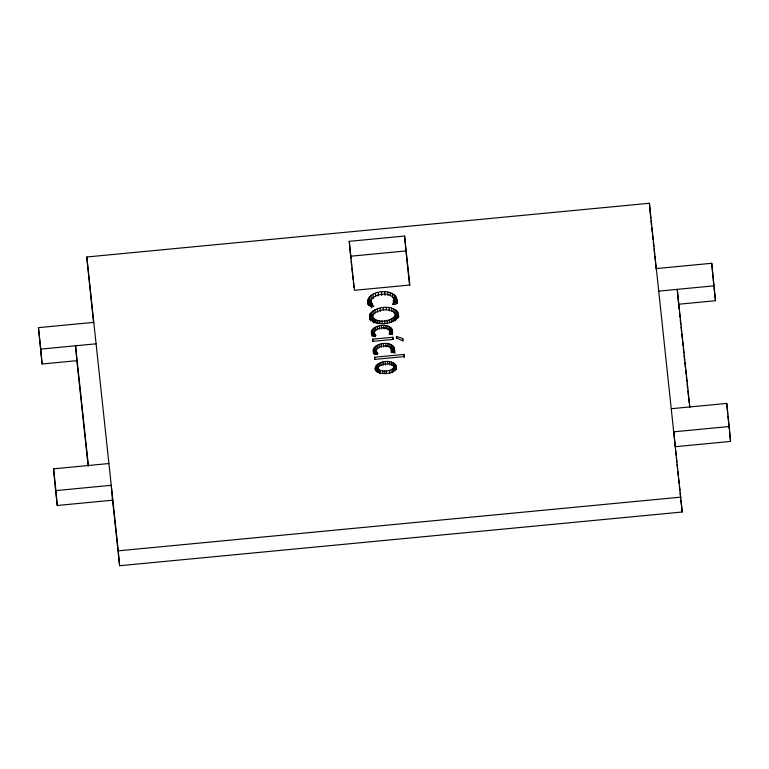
<?xml version="1.0" encoding="UTF-8"?>
<svg xmlns="http://www.w3.org/2000/svg" width="769" height="769" viewBox="0 0 769 769"><rect width="100%" height="100%" fill="white"/><g stroke="black" fill="none" stroke-linecap="round" stroke-linejoin="round"><path stroke-width="1.15" d="M373.58 353.596C369.802 341.503 397.208 339.129 394.17 351.942L391.094 352.231C394.997 342.292 371.533 344.723 376.993 354.298M368.12 304.745C363.843 288.298 401.947 286.433 396.141 304.139L392.478 304.495C400.812 288.884 363.708 292.095 371.408 306.889M375.234 368.447C376.743 360.238 393.382 358.681 396.391 366.505C395.026 374.849 378.146 376.387 375.234 368.447L375.426 370.581M398.429 314.05C396.583 325.527 370.773 327.786 369.543 315.088C374.455 305.341 398.563 303.246 398.717 317.241M371.552 334.486C369.36 323.259 395.295 321.529 392.238 333.9L389.162 334.198C393.065 324.249 369.601 326.681 375.061 336.255M395.506 314.329C393.295 322.259 374.128 324.297 372.465 315.328C377.483 308.042 398.332 306.398 395.977 319.654M393.593 371.494L393.632 366.775L392.988 365.342C388.72 362.968 382.078 363.593 378.329 366.717L378.377 372.475M371.648 302.784L369.091 305.553L368.428 298.103M370.793 321.019L373.523 318.337M377.992 368.226L378.646 369.678C382.895 372.081 389.595 371.475 393.305 368.303M377.166 372.484L378.338 371.533L377.675 364.083M374.638 335.505L373.398 336.486L372.734 329.036M93.587 322.99L86.782 256.99L649.392 203.266L682.209 512.01L119.599 565.734L112.332 497.908M349.251 241.331L404.59 236.054L409.829 285.03L354.49 290.307L349.251 241.331L350.827 258.615M350.577 256.231L405.917 250.944L409.627 285.587M656.39 268.564L711.729 263.286L715.478 300.717L678.585 304.245L679.094 308.994M88.175 466.168L76.871 360.68L42.084 363.997L38.45 327.642L93.789 322.355M369.956 303.851L372.311 303.63M38.45 327.642L40.747 349.107L96.087 343.82M658.802 291.115L714.141 285.828M372.571 339.187L392.805 337.255L393.036 339.417L372.802 341.349L372.571 339.187L372.763 341.311M374.503 357.229L403.927 354.422L404.158 356.585L374.734 359.392L374.503 357.229L374.695 359.354M671.404 408.704L726.743 403.417L729.223 426.535L730.55 441.425L675.211 446.712L673.884 431.813L729.223 426.535M53.58 468.821L55.906 490.584L111.245 485.306L112.582 500.196L57.242 505.483L54.907 483.72L53.58 468.821L108.919 463.534M86.782 256.99L118.272 550.835L680.882 497.12M396.419 336.409L402.687 338.485L402.956 340.994L396.593 338.033L396.419 336.409L396.612 338.543M393.036 300.785L396.16 303.044L395.497 295.594M370.927 301.573L371.783 303.909L373.859 306.293L370.504 306.61L368.659 304.245L367.842 301.554M374.878 334.121L376.003 335.582L372.84 335.89L371.369 332.362M376.81 352.164L377.935 353.625L374.772 353.923L373.301 350.404M713.19 279.368L713.824 285.299M714.074 287.673L715.478 300.717M728.32 420.624L727.868 416.019M728.57 422.94L729.185 428.718M729.435 431.024L730.55 441.425M689.851 406.945L677.249 289.346L678.479 303.101M679.469 312.56L679.979 317.309M680.238 319.683L680.748 324.441M680.998 326.815L681.507 331.564M681.767 333.938L682.276 338.687M682.526 341.071L683.035 345.819M683.295 348.194L683.795 352.942M684.054 355.316L684.564 360.075M684.814 362.449L685.323 367.197M685.583 369.572L686.092 374.32M686.342 376.704L686.852 381.453M687.111 383.827L687.621 388.576M687.871 390.95L688.38 395.708M688.639 398.082L689.149 402.831M689.399 405.205L689.658 407.58M650.978 220.54L651.487 225.288M651.737 227.662L652.247 232.411M652.506 234.785L653.016 239.534M653.266 241.908L653.775 246.657M654.034 249.031L654.544 253.78M654.794 256.154L655.303 260.902M655.553 263.277L656.197 269.217M675.595 450.269L676.105 455.017M676.355 457.392L676.864 462.15M677.124 464.524L677.633 469.273M677.883 471.647L678.393 476.396M678.643 478.77L679.152 483.518M679.412 485.893L679.921 490.641M680.171 493.016L680.68 497.764M680.94 500.138L682.209 512.01M351.087 261.008L351.596 265.786M351.856 268.179L352.365 272.957M352.625 275.34L353.134 280.118M353.394 282.511L353.903 287.289M88.368 465.495L75.545 345.781L76.871 360.68M726.743 403.417L727.666 413.732M711.729 263.286L713.055 278.176M649.392 203.266L650.718 218.165M404.59 236.054L405.917 250.944M402.687 338.485L402.879 340.619M403.927 354.422L404.206 357.614M396.804 298.901L397.189 303.159M398.006 312.435L398.39 316.684M396.371 297.122L396.948 303.505M397.112 311.032L397.775 318.481L396.41 317.299L395.737 309.849M394.161 294.335L394.824 301.784M393.882 299.151L394.353 304.466M395.189 313.204L395.814 319.75M393.555 297.92L393.93 302.169M393.622 301.39L393.911 304.582M394.978 316.559L395.353 320.817M393.901 308.888L394.276 313.146M392.373 293.335L392.748 297.593M394.122 317.53L394.41 320.721M392.872 318.404L393.161 321.596M391.661 308.186L391.95 311.378M390.181 292.614L390.46 295.805M396.083 365.285L396.458 369.533M394.487 348.751L394.872 353.009M394.17 347.434L394.651 352.76M392.238 329.401L392.623 333.65M395.429 364.227L395.9 369.543M391.277 319.164L391.556 322.355M392.805 337.255L392.997 339.379M393.526 346.31L394.103 352.692M391.594 328.267L392.161 334.65M394.439 363.333L395.103 370.783L393.766 370.072L393.103 362.622M392.555 345.368L393.219 352.817M387.624 292.191L387.912 295.383M389.133 307.783L389.412 310.974M390.623 327.325L391.19 333.708M389.364 319.779L389.643 322.97M393.632 366.775L394.016 371.033M391.258 344.618L391.969 352.346M391.469 348.376L391.796 352.635M389.325 326.575L390.037 334.304M389.537 330.343L389.921 334.592M390.998 347.713L391.286 350.904M392.757 368.947L393.046 372.138M391.479 362.093L391.767 365.285M391.959 369.505L392.248 372.696M386.298 307.658L386.48 309.782M389.672 344.07L389.95 347.261M384.721 292.076L385 295.267M387.134 320.25L387.422 323.441M387.739 326.027L388.018 329.219M389.623 361.786L389.912 364.977M387.826 343.753L388.114 346.944M385.894 325.71L386.182 328.901M389.604 370.379L389.893 373.571M384.596 320.577L384.885 323.768M383.154 307.821L383.347 309.955M381.453 292.249L381.732 295.44M387.538 361.699L387.73 363.824M385.74 343.647L386.019 346.838M383.808 325.614L384.087 328.805M381.972 320.75L382.164 322.874M386.23 370.908L386.413 373.042M385.211 361.824L385.5 365.015M383.395 343.772L383.683 346.963M380.059 308.254L380.347 311.445M381.462 325.729L381.741 328.921M378.204 292.691L378.492 295.882M384.49 370.966L384.683 373.1M379.636 320.711L379.828 322.836M382.933 362.141L383.222 365.333M381.193 344.079L381.482 347.28M379.261 326.046L379.55 329.238M377.31 308.907L377.598 312.099M382.76 371.023L382.952 373.157M375.378 293.354L375.666 296.546M377.598 320.471L377.887 323.662M380.915 362.622L381.203 365.813M379.213 344.579L379.492 347.771M377.281 326.537L377.56 329.728M374.907 309.782L375.195 312.973M375.849 320.039L376.137 323.23M380.242 370.61L380.52 373.801M372.975 294.239L373.349 298.487M377.454 345.243L377.733 348.434M379.165 363.266L379.444 366.457M375.512 327.209L375.801 330.401M379.328 370.216L379.607 373.407M374.436 319.414L374.724 322.605M378.646 369.678L378.934 372.869M376.973 352.317L377.166 354.451M378.329 366.717L378.704 370.966M376.368 349.885L376.752 354.134M372.859 310.887L373.234 315.146M375.906 346.098L376.608 353.884M373.388 318.606L373.772 322.865M374.436 331.843L374.82 336.101M371.783 303.909L372.071 307.1M373.974 328.055L374.772 336.909M370.985 295.334L371.456 300.66M372.705 317.626L373.09 321.884M370.985 300.285L371.648 307.735M372.465 315.328L373.032 321.711M372.398 316.472L372.869 321.788M376.502 365.035L377.07 371.417M374.666 347.079L375.33 354.519M371.235 312.166L371.898 319.616M369.456 296.642L370.12 304.082M375.705 366.082L376.185 371.398M373.821 348.117L374.388 354.499M371.888 330.074L372.359 335.399M375.282 367.217L375.57 370.408M370.129 313.569L370.706 319.952M373.369 349.222L373.744 353.48M371.812 334.006L372.004 336.13M371.437 331.189L371.715 334.38M369.543 315.088L369.918 319.337M367.88 299.747L368.361 305.062M369.466 316.713L369.745 319.914M118.272 550.835L119.599 565.734M55.906 490.584L57.242 505.483M40.747 349.107L42.084 363.997"/></g></svg>
